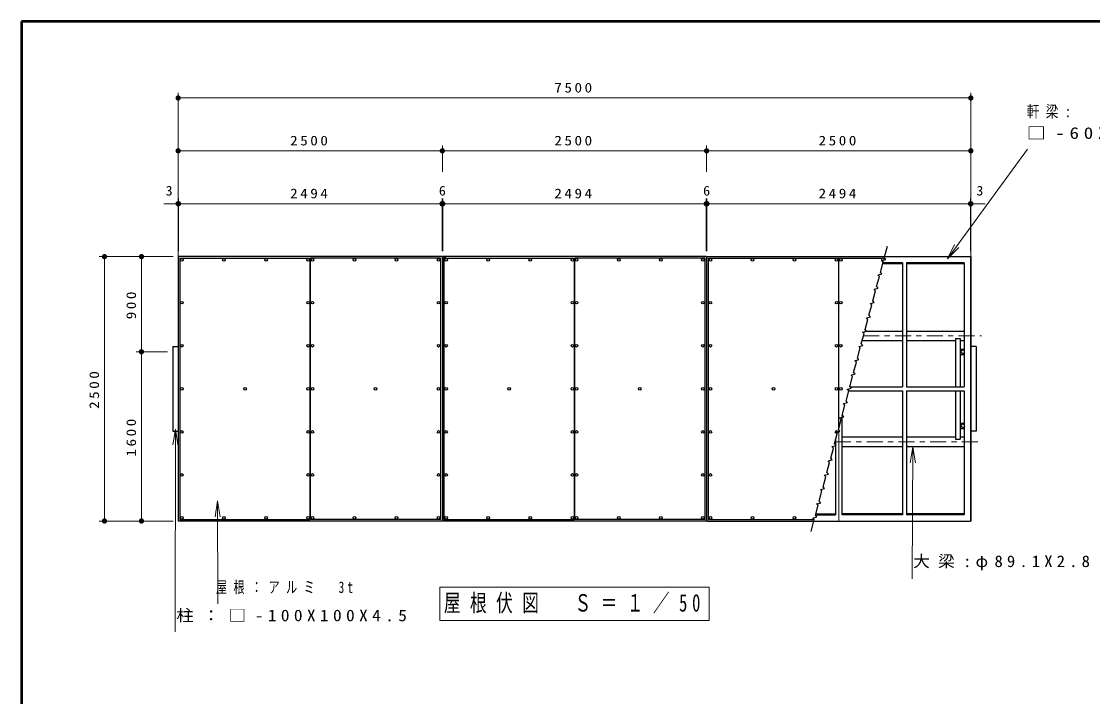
# Model space of a CAD drawing. Units: millimetres on the paper, with parts at other scales. Extents: x -365 to 0, y 0 to 257.
# Drawn here: x -365 to -162.3, y 129.3 to 257 of the extents above; entities that cross this region are included whole.
import ezdxf
from ezdxf.enums import TextEntityAlignment as Align

# ---------------------------------------------------------------- set-up
doc = ezdxf.new("R2010")
doc.units = ezdxf.units.MM
doc.linetypes.add('USER2', pattern=[6, 3, -1, 1, -1])
doc.layers.add('LY_1', color=7, linetype='Continuous', lineweight=25)
doc.layers.add('LY_3', color=7, linetype='Continuous', lineweight=13)
doc.styles.add('ＭＳ ゴシック', font='')
doc.styles.get('ＭＳ ゴシック').set_extended_font_data('MS Gothic')

# ---------------------------------------------------------------- blocks, each defined once
blk = doc.blocks.new('open_arrow')
at = {"color": 0, "linetype": 'Continuous', "lineweight": -2}
blk.add_lwpolyline([(7.5, 1.25), (0, 0), (7.5, -1.25)], dxfattribs=at)
blk = doc.blocks.new('filled_dot')
at = {"color": 0, "linetype": 'Continuous', "lineweight": -2, "const_width": 1.25}
blk.add_lwpolyline([(-0.625, 0, 1), (0.625, 0, 1)], format="xyb", close=True, dxfattribs=at)

msp = doc.modelspace()

# ---------------------------------------------------------------- linework, layer by layer
at = {"layer": 'LY_1', "lineweight": 13}
for p, q in [((-335.345, 196.528), (-335.345, 243.528)), ((-185.345, 196.528), (-185.345, 243.528)), ((-335.345, 242.528), (-185.345, 242.528)), ((-285.345, 228.528), (-285.345, 233.528)), ((-235.345, 228.528), (-235.345, 233.528)), ((-335.345, 232.528), (-285.345, 232.528)), ((-285.345, 232.528), (-235.345, 232.528)), ((-235.345, 232.528), (-185.345, 232.528)), ((-189.784, 212.108), (-174.642, 232.863)), ((-335.285, 213.528), (-335.285, 223.528)), ((-285.405, 213.528), (-285.405, 223.528)), ((-285.285, 213.528), (-285.285, 223.528)), ((-235.405, 213.528), (-235.405, 223.528)), ((-235.285, 213.528), (-235.285, 223.528)), ((-185.405, 213.528), (-185.405, 223.528)), ((-338.061, 222.528), (-335.285, 222.528)), ((-335.285, 222.528), (-285.405, 222.528)), ((-285.405, 222.528), (-285.285, 222.528)), ((-285.285, 222.528), (-235.405, 222.528)), ((-235.405, 222.528), (-235.285, 222.528)), ((-235.285, 222.528), (-185.405, 222.528)), ((-185.405, 222.528), (-182.633, 222.528)), ((-336.285, 212.528), (-350.285, 212.528)), ((-349.285, 162.528), (-349.285, 212.528)), ((-342.285, 194.528), (-342.285, 212.528)), ((-334.985, 212.259), (-334.985, 162.796)), ((-310.395, 212.259), (-310.395, 162.796)), ((-310.295, 212.259), (-310.295, 162.796)), ((-285.705, 212.259), (-285.705, 162.796)), ((-284.985, 212.259), (-284.985, 162.796)), ((-260.395, 212.259), (-260.395, 162.796)), ((-260.295, 212.259), (-260.295, 162.796)), ((-235.705, 212.259), (-235.705, 162.796)), ((-234.985, 212.259), (-234.985, 162.796)), ((-210.395, 212.259), (-210.395, 179.877)), ((-210.295, 212.259), (-210.295, 180.25)), ((-337.345, 194.528), (-343.285, 194.528)), ((-342.285, 162.528), (-342.285, 194.528)), ((-335.875, 179.904), (-335.909, 141.555)), ((-196.334, 176.519), (-196.42, 151.617)), ((-327.867, 166.346), (-327.839, 146.896)), ((-336.285, 162.528), (-350.285, 162.528)), ((-234.845, 150.011), (-285.845, 150.011)), ((-285.845, 150.011), (-285.845, 143.711)), ((-234.845, 143.711), (-234.845, 150.011)), ((-285.845, 143.711), (-234.845, 143.711))]:
    msp.add_line(p, q, dxfattribs=at)
at = {"layer": 'LY_1'}
for p, q in [((-335.345, 212.528), (-335.345, 162.528)), ((-335.285, 212.528), (-335.285, 162.528)), ((-285.405, 212.528), (-335.285, 212.528)), ((-334.985, 212.259), (-310.395, 212.259)), ((-285.705, 212.259), (-310.295, 212.259)), ((-285.405, 212.528), (-285.405, 162.528)), ((-285.345, 212.528), (-285.345, 162.528)), ((-285.285, 212.528), (-285.285, 162.528)), ((-235.405, 212.528), (-285.285, 212.528)), ((-284.985, 212.259), (-260.395, 212.259)), ((-235.705, 212.259), (-260.295, 212.259)), ((-235.405, 212.528), (-235.405, 162.528)), ((-235.285, 212.528), (-235.285, 162.528)), ((-235.285, 212.528), (-185.405, 212.528)), ((-234.985, 212.259), (-210.395, 212.259)), ((-210.295, 212.259), (-201.718, 212.259)), ((-198.255, 211.342), (-198.255, 187.908)), ((-197.495, 211.342), (-197.495, 187.908)), ((-185.405, 212.528), (-185.405, 162.528)), ((-185.345, 212.528), (-185.345, 162.528)), ((-336.345, 195.528), (-336.345, 179.528)), ((-336.345, 195.528), (-335.345, 195.528)), ((-184.345, 195.528), (-185.345, 195.528)), ((-184.345, 195.528), (-184.345, 179.528)), ((-208.447, 187.148), (-198.255, 187.148)), ((-208.243, 187.908), (-198.255, 187.908)), ((-198.255, 187.148), (-198.255, 163.714)), ((-197.495, 187.908), (-186.605, 187.908)), ((-197.495, 187.148), (-197.495, 163.714)), ((-197.495, 187.148), (-186.605, 187.148)), ((-336.345, 179.528), (-335.345, 179.528)), ((-184.345, 179.528), (-185.345, 179.528)), ((-285.405, 162.528), (-335.285, 162.528)), ((-334.985, 162.796), (-310.395, 162.796)), ((-285.705, 162.796), (-310.295, 162.796)), ((-235.405, 162.528), (-285.285, 162.528)), ((-284.985, 162.796), (-260.395, 162.796)), ((-235.705, 162.796), (-260.295, 162.796)), ((-235.285, 162.528), (-185.405, 162.528)), ((-234.985, 162.796), (-214.972, 162.796))]:
    msp.add_line(p, q, dxfattribs=at)
at = {"layer": 'LY_1', "color": 1}
for p, q in [((-198.255, 211.155), (-202.014, 211.155)), ((-198.255, 211.342), (-201.964, 211.342)), ((-186.605, 211.342), (-197.495, 211.342)), ((-186.605, 211.155), (-197.495, 211.155)), ((-186.605, 211.342), (-186.605, 187.908)), ((-205.904, 196.637), (-198.255, 196.637)), ((-205.427, 198.419), (-198.255, 198.419)), ((-197.495, 198.419), (-186.605, 198.419)), ((-197.495, 196.637), (-188.245, 196.637)), ((-188.245, 197.047), (-187.345, 197.047)), ((-188.245, 197.047), (-188.245, 187.908)), ((-187.345, 197.047), (-187.345, 187.908)), ((-187.345, 196.637), (-186.605, 196.637)), ((-187.345, 195.028), (-186.605, 195.028)), ((-187.345, 194.028), (-186.605, 194.028)), ((-188.245, 187.148), (-188.245, 178.009)), ((-187.345, 187.148), (-187.345, 178.009)), ((-186.605, 187.148), (-186.605, 163.714)), ((-209.745, 182.303), (-209.745, 163.714)), ((-187.345, 181.028), (-186.605, 181.028)), ((-209.745, 178.419), (-198.255, 178.419)), ((-197.495, 178.419), (-188.245, 178.419)), ((-187.345, 180.028), (-186.605, 180.028)), ((-187.345, 178.419), (-186.605, 178.419)), ((-210.945, 177.825), (-210.945, 163.714)), ((-209.745, 176.637), (-198.255, 176.637)), ((-197.495, 176.637), (-186.605, 176.637)), ((-188.245, 178.009), (-187.345, 178.009)), ((-214.726, 163.714), (-210.945, 163.714)), ((-214.676, 163.901), (-210.945, 163.901)), ((-198.255, 163.901), (-209.745, 163.901)), ((-198.255, 163.714), (-209.745, 163.714)), ((-186.605, 163.901), (-197.495, 163.901)), ((-186.605, 163.714), (-197.495, 163.714))]:
    msp.add_line(p, q, dxfattribs=at)
at = {"layer": 'LY_1', "color": 1, "linetype": 'USER2', "lineweight": 13}
for p, q in [((-205.666, 197.528), (-183.345, 197.528)), ((-211.025, 177.528), (-183.345, 177.528))]:
    msp.add_line(p, q, dxfattribs=at)
at = {"layer": 'LY_1', "color": 1, "lineweight": 13}
msp.add_line((-210.345, 180.064), (-210.345, 162.528), dxfattribs=at)
at = {"layer": 'LY_1'}
msp.add_lwpolyline([(-215.58, 160.528), (-214.971, 162.8), (-215.254, 163.083), (-214.481, 163.29), (-214.764, 163.573), (-214.246, 165.505), (-214.529, 165.788), (-213.756, 165.995), (-214.039, 166.277), (-213.521, 168.209), (-213.804, 168.492), (-213.032, 168.699), (-213.314, 168.982), (-212.797, 170.914), (-213.08, 171.197), (-212.307, 171.404), (-212.59, 171.687), (-212.072, 173.619), (-212.355, 173.901), (-211.582, 174.108), (-211.865, 174.391), (-211.347, 176.323), (-211.63, 176.606), (-210.857, 176.813), (-211.14, 177.096), (-210.623, 179.028), (-210.906, 179.311), (-210.133, 179.518), (-210.416, 179.8), (-209.898, 181.732), (-210.181, 182.015), (-209.408, 182.222), (-209.691, 182.505), (-209.173, 184.437), (-209.456, 184.72), (-208.683, 184.927), (-208.966, 185.21), (-208.449, 187.141), (-208.731, 187.424), (-207.959, 187.631), (-208.242, 187.914), (-207.724, 189.846), (-208.007, 190.129), (-207.234, 190.336), (-207.517, 190.619), (-206.999, 192.551), (-207.282, 192.834), (-206.509, 193.041), (-206.792, 193.323), (-206.275, 195.255), (-206.557, 195.538), (-205.785, 195.745), (-206.067, 196.028), (-205.55, 197.96), (-205.833, 198.243), (-205.06, 198.45), (-205.343, 198.733), (-204.825, 200.664), (-205.108, 200.947), (-204.335, 201.154), (-204.618, 201.437), (-204.1, 203.369), (-204.383, 203.652), (-203.611, 203.859), (-203.893, 204.142), (-203.376, 206.074), (-203.659, 206.356), (-202.886, 206.564), (-203.169, 206.846), (-202.651, 208.778), (-202.934, 209.061), (-202.161, 209.268), (-202.444, 209.551), (-201.926, 211.483), (-202.209, 211.766), (-201.436, 211.973), (-201.719, 212.256), (-201.11, 214.528)], dxfattribs=at)
at = {"layer": 'LY_1', "color": 131}
for centre in [(-334.635, 211.914), (-326.672, 211.914), (-318.708, 211.914), (-310.745, 211.914), (-309.945, 211.914), (-301.982, 211.914), (-294.018, 211.914), (-286.055, 211.914), (-284.635, 211.914), (-276.672, 211.914), (-268.708, 211.914), (-260.745, 211.914), (-259.945, 211.914), (-251.982, 211.914), (-244.018, 211.914), (-236.055, 211.914), (-234.635, 211.914), (-226.671, 211.914), (-218.708, 211.914), (-210.745, 211.914), (-209.945, 211.914), (-334.635, 203.82), (-310.745, 203.82), (-309.945, 203.82), (-286.055, 203.82), (-284.635, 203.82), (-260.745, 203.82), (-259.945, 203.82), (-236.055, 203.82), (-234.635, 203.82), (-210.745, 203.82), (-209.945, 203.82), (-334.635, 195.684), (-310.745, 195.684), (-309.945, 195.684), (-286.055, 195.684), (-284.635, 195.684), (-260.745, 195.684), (-259.945, 195.684), (-236.055, 195.684), (-234.635, 195.684), (-210.745, 195.684), (-209.945, 195.684), (-334.635, 187.528), (-310.745, 187.528), (-309.945, 187.528), (-286.055, 187.528), (-284.635, 187.528), (-260.745, 187.528), (-259.945, 187.528), (-236.055, 187.528), (-234.635, 187.528), (-210.745, 187.528), (-209.945, 187.528), (-334.635, 179.372), (-310.745, 179.372), (-309.945, 179.372), (-286.055, 179.372), (-284.635, 179.372), (-260.745, 179.372), (-259.945, 179.372), (-236.055, 179.372), (-234.635, 179.372), (-210.745, 179.372), (-334.635, 171.236), (-310.745, 171.236), (-309.945, 171.236), (-286.055, 171.236), (-284.635, 171.236), (-260.745, 171.236), (-259.945, 171.236), (-236.055, 171.236), (-234.635, 171.236), (-334.635, 163.142), (-326.672, 163.142), (-318.708, 163.142), (-310.745, 163.142), (-309.945, 163.142), (-301.982, 163.142), (-294.018, 163.142), (-286.055, 163.142), (-284.635, 163.142), (-276.672, 163.142), (-268.708, 163.142), (-260.745, 163.142), (-259.945, 163.142), (-251.982, 163.142), (-244.018, 163.142), (-236.055, 163.142), (-234.635, 163.142), (-226.671, 163.142), (-218.708, 163.142)]:
    msp.add_circle(centre, 0.25, dxfattribs=at)
at = {"layer": 'LY_1'}
for centre in [(-284.985, 212.259), (-322.69, 187.528), (-298, 187.528), (-272.69, 187.528), (-248, 187.528), (-222.69, 187.528)]:
    msp.add_circle(centre, 0.25, dxfattribs=at)
at = {"layer": 'LY_1', "color": 131}
msp.add_arc((-201.981, 211.914), 0.25, 33.76956, 296.23044, dxfattribs=at)
at = {"layer": 'LY_1', "color": 1}
for centre, start, end in [((-186.845, 194.528), 36.87223, 323.12773), ((-186.845, 180.528), 36.87217, 323.12767)]:
    msp.add_arc(centre, 0.3, start, end, dxfattribs=at)
at = {"layer": 'LY_3', "lineweight": 50}
for p, q in [((-365, 257), (-365, 0)), ((0, 257), (-365, 257))]:
    msp.add_line(p, q, dxfattribs=at)

# ---------------------------------------------------------------- block references
at = {"layer": 'LY_1', "lineweight": 13, "xscale": 0.4, "yscale": 0.4}
for p in [(-335.345, 242.528), (-335.345, 232.528), (-285.345, 232.528), (-335.345, 222.528)]:
    msp.add_blockref('filled_dot', p, dxfattribs=at)
for name, p, rotation in [('filled_dot', (-185.345, 242.528), 180), ('filled_dot', (-285.345, 232.528), 180), ('filled_dot', (-235.345, 232.528), 180), ('filled_dot', (-185.345, 232.528), 180), ('filled_dot', (-335.285, 222.528), 180), ('filled_dot', (-285.405, 222.528), 180), ('filled_dot', (-285.285, 222.528), 180), ('filled_dot', (-235.405, 222.528), 180), ('filled_dot', (-235.285, 222.528), 180), ('filled_dot', (-185.405, 222.528), 180), ('filled_dot', (-185.345, 222.528), 180), ('filled_dot', (-349.285, 212.528), 270), ('filled_dot', (-342.285, 212.528), 270), ('open_arrow', (-189.784, 212.108), 53.9), ('filled_dot', (-342.285, 194.528), 90), ('open_arrow', (-335.875, 179.904), 269.9), ('open_arrow', (-196.334, 176.519), 269.8), ('open_arrow', (-327.867, 166.346), 270.1), ('filled_dot', (-349.285, 162.528), 90), ('filled_dot', (-342.285, 162.528), 90)]:
    msp.add_blockref(name, p, dxfattribs=dict(at, rotation=rotation))

# ---------------------------------------------------------------- texts
at = {"layer": 'LY_1', "style": 'ＭＳ ゴシック', "width": 1.05}
for s, p in [('3', (-337.061, 223.528)), ('6', (-285.345, 223.528)), ('6', (-235.345, 223.528)), ('3', (-183.633, 223.528))]:
    msp.add_text(s, height=1.833, dxfattribs=at).set_placement(p, align=Align.BOTTOM_CENTER)
at = {"layer": 'LY_1', "style": 'ＭＳ ゴシック'}
for s, insert, char_height, attachment_point in [('\\T1.33;\\W1.15;7500', (-260.345, 243.528), 1.833, 8), ('\\T1.5;\\W0.8;軒梁:', (-174.767, 239.863), 2.199, 4), ('\\T1.33;\\W1.15;2500', (-310.345, 233.528), 1.833, 8), ('\\T1.33;\\W1.15;2500', (-260.345, 233.528), 1.833, 8), ('\\T1.33;\\W1.15;2500', (-210.345, 233.528), 1.833, 8), ('\\T1.5;\\W1.2;□-60X60X3.2', (-174.767, 235.863), 2.199, 4), ('\\T1.33;\\W1.15;2494', (-310.345, 223.528), 1.833, 8), ('\\T1.33;\\W1.15;2494', (-260.345, 223.528), 1.833, 8), ('\\T1.33;\\W1.15;2494', (-210.345, 223.528), 1.833, 8), ('\\T1.5;\\W1.05;大梁:φ89.1X2.8', (-196.26, 154.617), 2.199, 4), ('\\T1.58;\\W0.7;屋根：アルミ\u30003t', (-328.184, 149.896), 2.199, 4), ('\\T1.57;\\W0.7;屋根伏図\u3000Ｓ＝１／50', (-260.345, 146.861), 3.299, 5), ('\\T1.5;\\W1.1;柱：□-100X100X4.5', (-335.701, 144.555), 2.199, 4)]:
    msp.add_mtext(s, dxfattribs=dict(at, insert=insert, char_height=char_height, attachment_point=attachment_point))
at = {"layer": 'LY_1', "char_height": 1.833, "attachment_point": 8, "rotation": 90, "style": 'ＭＳ ゴシック'}
for s, insert in [('\\T1.33;\\W1.15;900', (-343.285, 203.528)), ('\\T1.33;\\W1.15;2500', (-350.285, 187.528)), ('\\T1.33;\\W1.15;1600', (-343.285, 178.528))]:
    msp.add_mtext(s, dxfattribs=dict(at, insert=insert))

doc.saveas('drawing.dxf')
